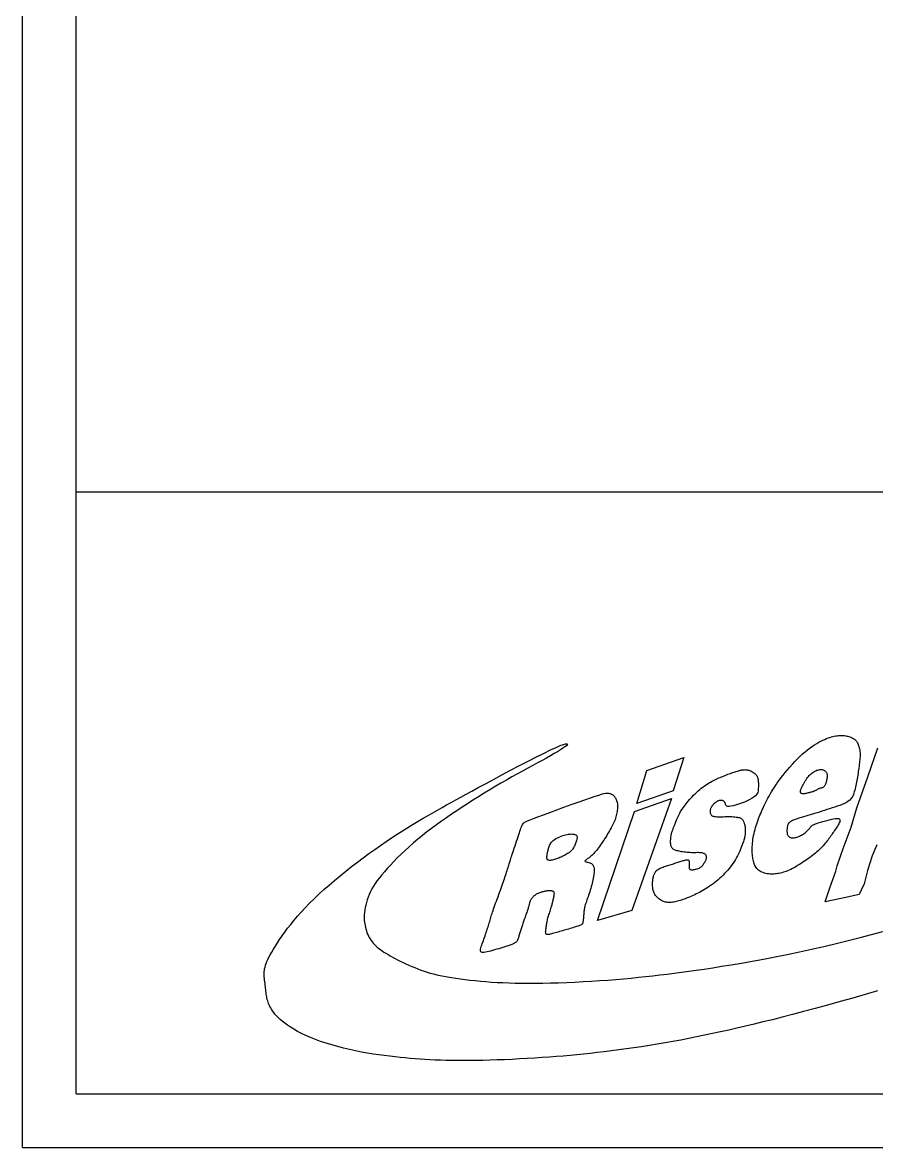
# Model space of a CAD drawing. Extents: x 926 to 1213, y 3 to 207.
# Drawn here: x 925.74 to 945.6, y 3 to 29.16 of the extents above; entities that cross this region are included whole.
import ezdxf

# ---------------------------------------------------------------- set-up
doc = ezdxf.new("R2010")
doc.units = 0
doc.layers.add('圖框層', color=7, linetype='CONTINUOUS')
doc.layers.add('輪廓線層', color=7, linetype='CONTINUOUS')

msp = doc.modelspace()

# ---------------------------------------------------------------- linework, layer by layer
at = {"layer": '圖框層', "color": 7}
for p, q in [((925.742, 3), (925.742, 206.969)), ((926.992, 4.25), (926.992, 205.719)), ((926.992, 18.25), (1211.493, 18.25)), ((926.992, 4.25), (1211.493, 4.25)), ((925.742, 3), (1212.742, 3))]:
    msp.add_line(p, q, dxfattribs=at)
at = {"layer": '輪廓線層', "color": 116}
for points in [[(943.514, 10.367), (943.514, 10.349), (943.515, 10.332), (943.516, 10.316), (943.519, 10.3), (943.522, 10.286), (943.526, 10.273), (943.532, 10.26), (943.539, 10.249), (943.548, 10.239), (943.558, 10.229), (943.569, 10.221), (943.582, 10.214), (943.596, 10.208), (943.611, 10.204), (943.628, 10.201), (943.645, 10.2), (943.663, 10.2), (943.683, 10.202), (943.703, 10.206), (943.723, 10.211), (943.744, 10.217), (943.766, 10.224), (943.787, 10.232), (943.809, 10.242), (943.831, 10.252), (943.853, 10.264), (943.874, 10.276), (943.895, 10.289), (943.915, 10.303), (943.935, 10.317), (943.953, 10.332), (943.971, 10.348), (943.987, 10.364), (944.002, 10.38), (944.017, 10.396), (944.03, 10.411), (944.043, 10.426), (944.054, 10.441), (944.065, 10.454), (944.075, 10.466), (944.085, 10.477), (944.096, 10.486), (944.109, 10.496), (944.124, 10.504), (944.144, 10.514), (944.17, 10.524), (944.202, 10.535), (944.243, 10.549), (944.292, 10.564), (944.348, 10.581), (944.408, 10.598), (944.469, 10.614), (944.53, 10.628), (944.587, 10.64), (944.637, 10.648), (944.679, 10.651), (944.71, 10.649), (944.731, 10.641), (944.744, 10.629), (944.748, 10.614), (944.747, 10.595), (944.74, 10.573), (944.73, 10.55), (944.717, 10.526), (944.703, 10.5), (944.688, 10.475), (944.672, 10.449), (944.655, 10.423), (944.638, 10.396), (944.62, 10.37), (944.602, 10.343), (944.584, 10.316), (944.565, 10.29), (944.547, 10.263), (944.528, 10.237), (944.509, 10.21), (944.489, 10.183), (944.469, 10.156), (944.448, 10.129), (944.426, 10.101), (944.402, 10.073), (944.378, 10.045), (944.353, 10.016), (944.326, 9.987), (944.299, 9.959), (944.27, 9.93), (944.24, 9.902), (944.209, 9.874), (944.177, 9.846), (944.144, 9.819), (944.11, 9.792), (944.075, 9.765), (944.039, 9.738), (944.002, 9.712), (943.963, 9.685), (943.924, 9.659), (943.884, 9.632), (943.843, 9.606), (943.802, 9.58), (943.761, 9.554), (943.72, 9.53), (943.68, 9.507), (943.64, 9.486), (943.602, 9.467), (943.565, 9.45), (943.53, 9.434), (943.496, 9.421), (943.462, 9.409), (943.43, 9.399), (943.398, 9.39), (943.367, 9.382), (943.336, 9.375), (943.305, 9.369), (943.274, 9.364), (943.243, 9.36), (943.212, 9.357), (943.181, 9.355), (943.149, 9.355), (943.118, 9.356), (943.086, 9.36), (943.053, 9.365), (943.021, 9.372), (942.989, 9.381), (942.958, 9.392), (942.928, 9.405), (942.899, 9.419), (942.873, 9.435), (942.85, 9.452), (942.829, 9.47), (942.811, 9.49), (942.795, 9.511), (942.781, 9.534), (942.769, 9.557), (942.759, 9.581), (942.75, 9.607), (942.743, 9.633), (942.736, 9.66), (942.729, 9.688), (942.724, 9.717), (942.719, 9.747), (942.715, 9.778), (942.712, 9.81), (942.709, 9.844), (942.708, 9.879), (942.707, 9.916), (942.707, 9.955), (942.708, 9.995), (942.71, 10.036), (942.713, 10.078), (942.717, 10.121), (942.723, 10.166), (942.73, 10.211), (942.738, 10.256), (942.748, 10.302), (942.759, 10.348), (942.771, 10.394), (942.784, 10.44), (942.798, 10.484), (942.812, 10.528), (942.826, 10.571), (942.841, 10.612), (942.856, 10.652), (942.871, 10.691), (942.886, 10.73), (942.903, 10.77), (942.92, 10.81), (942.938, 10.85), (942.958, 10.893), (942.978, 10.937), (943, 10.982), (943.023, 11.029), (943.047, 11.076), (943.072, 11.124), (943.098, 11.172), (943.124, 11.22), (943.151, 11.267), (943.178, 11.313), (943.206, 11.359), (943.236, 11.405), (943.268, 11.452), (943.302, 11.5), (943.339, 11.551), (943.38, 11.604), (943.424, 11.66), (943.473, 11.719), (943.525, 11.782), (943.581, 11.846), (943.639, 11.91), (943.698, 11.975), (943.759, 12.037), (943.819, 12.097), (943.879, 12.152), (943.938, 12.204), (943.995, 12.25), (944.051, 12.293), (944.105, 12.331), (944.157, 12.365), (944.208, 12.396), (944.257, 12.424), (944.303, 12.449), (944.348, 12.471), (944.391, 12.491), (944.432, 12.508), (944.471, 12.524), (944.509, 12.537), (944.546, 12.548), (944.581, 12.557), (944.615, 12.565), (944.648, 12.571), (944.68, 12.576), (944.712, 12.579), (944.742, 12.581), (944.771, 12.582), (944.8, 12.581), (944.828, 12.58), (944.855, 12.577), (944.881, 12.573), (944.906, 12.568), (944.931, 12.562), (944.954, 12.555), (944.977, 12.548), (944.998, 12.54), (945.018, 12.531), (945.037, 12.522), (945.055, 12.513), (945.071, 12.503), (945.087, 12.492), (945.101, 12.48), (945.115, 12.467), (945.127, 12.452), (945.139, 12.436), (945.15, 12.417), (945.161, 12.397), (945.171, 12.374), (945.18, 12.349), (945.188, 12.323), (945.196, 12.296), (945.202, 12.267), (945.207, 12.238), (945.211, 12.208), (945.213, 12.178), (945.214, 12.147), (945.214, 12.116), (945.213, 12.084), (945.211, 12.05), (945.208, 12.016), (945.204, 11.98), (945.2, 11.943), (945.196, 11.905), (945.191, 11.865), (945.185, 11.824), (945.179, 11.782), (945.173, 11.74), (945.167, 11.698), (945.16, 11.656), (945.154, 11.614), (945.147, 11.574), (945.139, 11.534), (945.132, 11.495), (945.124, 11.457), (945.116, 11.419), (945.107, 11.382), (945.099, 11.346), (945.09, 11.31), (945.08, 11.274), (945.07, 11.24), (945.057, 11.205), (945.042, 11.172), (945.023, 11.14), (945, 11.109), (944.972, 11.08), (944.937, 11.052), (944.897, 11.026), (944.85, 11.001), (944.799, 10.978), (944.743, 10.956), (944.685, 10.935), (944.625, 10.914), (944.564, 10.895), (944.503, 10.875), (944.443, 10.856), (944.384, 10.837), (944.326, 10.819), (944.269, 10.801), (944.213, 10.783), (944.158, 10.766), (944.104, 10.75), (944.051, 10.734), (943.999, 10.718), (943.949, 10.703), (943.901, 10.689), (943.854, 10.676), (943.81, 10.662), (943.769, 10.65), (943.732, 10.637), (943.697, 10.625), (943.667, 10.614), (943.64, 10.602), (943.617, 10.591), (943.597, 10.579), (943.58, 10.566), (943.565, 10.552), (943.553, 10.538), (943.543, 10.522), (943.534, 10.505), (943.528, 10.486), (943.523, 10.467), (943.519, 10.447), (943.516, 10.427), (943.515, 10.406), (943.514, 10.387)], [(940.259, 11.763), (941.119, 12.066), (940.865, 11.294), (940.025, 11.001)], [(941.79, 10.962), (941.78, 10.948), (941.77, 10.935), (941.761, 10.921), (941.753, 10.907), (941.746, 10.893), (941.74, 10.88), (941.735, 10.866), (941.731, 10.852), (941.729, 10.839), (941.727, 10.826), (941.727, 10.813), (941.728, 10.8), (941.729, 10.788), (941.732, 10.776), (941.736, 10.764), (941.741, 10.753), (941.747, 10.742), (941.754, 10.732), (941.763, 10.723), (941.775, 10.715), (941.789, 10.708), (941.807, 10.702), (941.828, 10.697), (941.854, 10.693), (941.884, 10.691), (941.918, 10.69), (941.955, 10.69), (941.994, 10.69), (942.035, 10.691), (942.076, 10.693), (942.118, 10.694), (942.158, 10.694), (942.197, 10.694), (942.234, 10.693), (942.269, 10.691), (942.302, 10.689), (942.333, 10.685), (942.361, 10.681), (942.386, 10.676), (942.409, 10.67), (942.428, 10.663), (942.445, 10.655), (942.459, 10.646), (942.472, 10.636), (942.482, 10.625), (942.491, 10.613), (942.499, 10.599), (942.506, 10.584), (942.512, 10.568), (942.518, 10.551), (942.523, 10.533), (942.528, 10.515), (942.532, 10.495), (942.536, 10.476), (942.539, 10.456), (942.541, 10.437), (942.542, 10.417), (942.543, 10.399), (942.544, 10.38), (942.544, 10.362), (942.544, 10.345), (942.543, 10.329), (942.543, 10.314), (942.542, 10.3), (942.541, 10.287), (942.54, 10.274), (942.539, 10.262), (942.537, 10.248), (942.534, 10.233), (942.53, 10.216), (942.525, 10.196), (942.518, 10.172), (942.51, 10.144), (942.5, 10.113), (942.488, 10.078), (942.475, 10.041), (942.461, 10.001), (942.445, 9.96), (942.427, 9.917), (942.408, 9.874), (942.388, 9.83), (942.366, 9.786), (942.343, 9.743), (942.318, 9.699), (942.292, 9.656), (942.264, 9.613), (942.235, 9.57), (942.204, 9.529), (942.171, 9.488), (942.137, 9.448), (942.102, 9.409), (942.065, 9.37), (942.028, 9.333), (941.99, 9.297), (941.951, 9.262), (941.912, 9.228), (941.873, 9.195), (941.834, 9.163), (941.795, 9.132), (941.755, 9.103), (941.716, 9.075), (941.677, 9.048), (941.637, 9.022), (941.598, 8.998), (941.559, 8.975), (941.52, 8.953), (941.482, 8.933), (941.444, 8.913), (941.406, 8.895), (941.369, 8.878), (941.333, 8.861), (941.297, 8.845), (941.262, 8.831), (941.228, 8.816), (941.194, 8.803), (941.161, 8.79), (941.129, 8.778), (941.097, 8.766), (941.065, 8.755), (941.034, 8.745), (941.003, 8.735), (940.972, 8.726), (940.942, 8.718), (940.912, 8.711), (940.882, 8.705), (940.854, 8.701), (940.825, 8.698), (940.797, 8.696), (940.77, 8.697), (940.744, 8.699), (940.718, 8.702), (940.693, 8.707), (940.669, 8.714), (940.645, 8.722), (940.622, 8.731), (940.6, 8.742), (940.579, 8.754), (940.558, 8.767), (940.539, 8.781), (940.52, 8.796), (940.503, 8.811), (940.487, 8.828), (940.472, 8.845), (940.458, 8.862), (940.446, 8.881), (940.435, 8.899), (940.425, 8.918), (940.417, 8.938), (940.41, 8.959), (940.404, 8.98), (940.399, 9.002), (940.395, 9.025), (940.393, 9.049), (940.391, 9.074), (940.39, 9.099), (940.39, 9.123), (940.39, 9.148), (940.392, 9.173), (940.394, 9.196), (940.396, 9.219), (940.399, 9.241), (940.402, 9.262), (940.406, 9.281), (940.411, 9.3), (940.415, 9.317), (940.421, 9.334), (940.427, 9.351), (940.434, 9.366), (940.441, 9.381), (940.449, 9.395), (940.458, 9.409), (940.468, 9.423), (940.479, 9.435), (940.492, 9.448), (940.507, 9.46), (940.524, 9.471), (940.542, 9.482), (940.563, 9.492), (940.586, 9.503), (940.609, 9.512), (940.634, 9.522), (940.66, 9.531), (940.687, 9.54), (940.714, 9.549), (940.741, 9.558), (940.768, 9.566), (940.796, 9.574), (940.823, 9.583), (940.85, 9.591), (940.877, 9.599), (940.904, 9.608), (940.931, 9.616), (940.957, 9.624), (940.983, 9.633), (941.008, 9.641), (941.033, 9.649), (941.057, 9.657), (941.08, 9.664), (941.102, 9.671), (941.122, 9.677), (941.142, 9.682), (941.16, 9.686), (941.177, 9.689), (941.192, 9.691), (941.205, 9.69), (941.217, 9.688), (941.226, 9.683), (941.234, 9.676), (941.239, 9.666), (941.242, 9.654), (941.244, 9.64), (941.244, 9.625), (941.244, 9.609), (941.243, 9.592), (941.242, 9.576), (941.24, 9.561), (941.239, 9.546), (941.239, 9.533), (941.239, 9.521), (941.239, 9.51), (941.241, 9.5), (941.243, 9.491), (941.245, 9.483), (941.249, 9.477), (941.253, 9.471), (941.259, 9.467), (941.266, 9.463), (941.274, 9.461), (941.284, 9.459), (941.296, 9.459), (941.31, 9.459), (941.326, 9.46), (941.344, 9.463), (941.364, 9.466), (941.385, 9.47), (941.407, 9.476), (941.429, 9.482), (941.451, 9.489), (941.471, 9.497), (941.49, 9.506), (941.506, 9.515), (941.521, 9.526), (941.534, 9.537), (941.546, 9.55), (941.556, 9.562), (941.566, 9.576), (941.575, 9.589), (941.584, 9.604), (941.593, 9.618), (941.602, 9.633), (941.611, 9.648), (941.618, 9.663), (941.626, 9.678), (941.632, 9.693), (941.637, 9.707), (941.641, 9.721), (941.644, 9.735), (941.645, 9.748), (941.644, 9.76), (941.643, 9.772), (941.639, 9.782), (941.635, 9.793), (941.629, 9.802), (941.621, 9.811), (941.613, 9.82), (941.603, 9.827), (941.591, 9.834), (941.577, 9.84), (941.562, 9.845), (941.544, 9.849), (941.525, 9.852), (941.503, 9.854), (941.479, 9.855), (941.452, 9.856), (941.424, 9.856), (941.394, 9.855), (941.363, 9.855), (941.331, 9.855), (941.297, 9.855), (941.264, 9.857), (941.23, 9.859), (941.196, 9.861), (941.162, 9.865), (941.129, 9.869), (941.096, 9.874), (941.065, 9.879), (941.036, 9.884), (941.008, 9.89), (940.981, 9.896), (940.957, 9.902), (940.935, 9.908), (940.915, 9.915), (940.897, 9.923), (940.881, 9.931), (940.866, 9.941), (940.854, 9.951), (940.844, 9.963), (940.835, 9.976), (940.828, 9.991), (940.822, 10.007), (940.817, 10.023), (940.814, 10.042), (940.812, 10.061), (940.81, 10.081), (940.81, 10.103), (940.809, 10.126), (940.81, 10.149), (940.811, 10.173), (940.813, 10.197), (940.816, 10.22), (940.819, 10.244), (940.823, 10.267), (940.828, 10.289), (940.833, 10.31), (940.839, 10.33), (940.845, 10.35), (940.852, 10.369), (940.858, 10.387), (940.865, 10.405), (940.871, 10.422), (940.878, 10.439), (940.884, 10.455), (940.891, 10.472), (940.897, 10.489), (940.905, 10.507), (940.912, 10.526), (940.921, 10.547), (940.93, 10.57), (940.941, 10.596), (940.952, 10.623), (940.965, 10.652), (940.978, 10.683), (940.993, 10.714), (941.008, 10.746), (941.024, 10.778), (941.042, 10.81), (941.06, 10.841), (941.079, 10.871), (941.099, 10.902), (941.121, 10.932), (941.144, 10.962), (941.168, 10.993), (941.194, 11.024), (941.221, 11.056), (941.25, 11.089), (941.28, 11.123), (941.312, 11.157), (941.344, 11.191), (941.378, 11.225), (941.413, 11.258), (941.449, 11.291), (941.485, 11.322), (941.522, 11.352), (941.558, 11.38), (941.595, 11.407), (941.632, 11.432), (941.668, 11.455), (941.704, 11.477), (941.739, 11.498), (941.773, 11.517), (941.806, 11.535), (941.838, 11.551), (941.869, 11.566), (941.9, 11.58), (941.93, 11.593), (941.96, 11.606), (941.99, 11.618), (942.02, 11.63), (942.051, 11.642), (942.081, 11.654), (942.111, 11.666), (942.142, 11.678), (942.172, 11.689), (942.201, 11.7), (942.23, 11.71), (942.258, 11.72), (942.285, 11.729), (942.312, 11.738), (942.337, 11.746), (942.361, 11.753), (942.385, 11.76), (942.407, 11.766), (942.428, 11.771), (942.448, 11.776), (942.467, 11.779), (942.485, 11.782), (942.502, 11.784), (942.518, 11.785), (942.534, 11.786), (942.549, 11.785), (942.564, 11.784), (942.579, 11.782), (942.595, 11.78), (942.61, 11.776), (942.625, 11.772), (942.64, 11.767), (942.655, 11.761), (942.671, 11.755), (942.686, 11.748), (942.701, 11.74), (942.717, 11.731), (942.732, 11.721), (942.747, 11.711), (942.761, 11.7), (942.775, 11.689), (942.788, 11.677), (942.799, 11.665), (942.809, 11.652), (942.818, 11.638), (942.825, 11.624), (942.831, 11.61), (942.836, 11.595), (942.839, 11.578), (942.842, 11.561), (942.845, 11.543), (942.846, 11.523), (942.848, 11.502), (942.849, 11.48), (942.849, 11.457), (942.849, 11.434), (942.849, 11.409), (942.849, 11.384), (942.848, 11.359), (942.846, 11.334), (942.844, 11.309), (942.841, 11.284), (942.834, 11.258), (942.822, 11.232), (942.805, 11.206), (942.781, 11.179), (942.749, 11.151), (942.706, 11.122), (942.653, 11.092), (942.592, 11.063), (942.525, 11.033), (942.456, 11.006), (942.386, 10.982), (942.32, 10.961), (942.26, 10.945), (942.209, 10.935), (942.169, 10.931), (942.138, 10.933), (942.117, 10.939), (942.102, 10.949), (942.092, 10.962), (942.086, 10.976), (942.082, 10.991), (942.078, 11.005), (942.073, 11.018), (942.068, 11.03), (942.061, 11.04), (942.053, 11.048), (942.044, 11.056), (942.034, 11.061), (942.023, 11.066), (942.011, 11.069), (941.998, 11.071), (941.984, 11.072), (941.97, 11.072), (941.956, 11.07), (941.941, 11.067), (941.926, 11.063), (941.91, 11.057), (941.895, 11.05), (941.881, 11.042), (941.866, 11.033), (941.852, 11.023), (941.839, 11.012), (941.826, 11), (941.813, 10.988), (941.802, 10.975)], [(944.272, 11.347), (944.259, 11.342), (944.246, 11.337), (944.234, 11.331), (944.222, 11.324), (944.21, 11.317), (944.198, 11.311), (944.186, 11.304), (944.174, 11.298), (944.163, 11.293), (944.151, 11.287), (944.139, 11.283), (944.126, 11.278), (944.113, 11.274), (944.099, 11.269), (944.083, 11.265), (944.066, 11.26), (944.048, 11.255), (944.028, 11.249), (944.008, 11.244), (943.987, 11.238), (943.966, 11.234), (943.945, 11.23), (943.925, 11.227), (943.906, 11.225), (943.889, 11.225), (943.873, 11.226), (943.859, 11.23), (943.847, 11.235), (943.838, 11.243), (943.832, 11.254), (943.829, 11.268), (943.829, 11.284), (943.832, 11.304), (943.839, 11.327), (943.849, 11.353), (943.86, 11.38), (943.874, 11.408), (943.889, 11.437), (943.905, 11.466), (943.922, 11.495), (943.939, 11.524), (943.957, 11.551), (943.975, 11.577), (943.993, 11.602), (944.012, 11.626), (944.032, 11.648), (944.052, 11.67), (944.073, 11.689), (944.095, 11.707), (944.117, 11.723), (944.14, 11.738), (944.163, 11.751), (944.186, 11.762), (944.209, 11.771), (944.232, 11.778), (944.254, 11.783), (944.276, 11.787), (944.296, 11.788), (944.316, 11.788), (944.335, 11.786), (944.352, 11.782), (944.368, 11.777), (944.383, 11.77), (944.396, 11.762), (944.408, 11.753), (944.418, 11.742), (944.427, 11.731), (944.434, 11.718), (944.44, 11.704), (944.444, 11.689), (944.447, 11.674), (944.449, 11.657), (944.449, 11.639), (944.448, 11.621), (944.447, 11.602), (944.444, 11.583), (944.441, 11.564), (944.437, 11.544), (944.432, 11.525), (944.427, 11.506), (944.422, 11.487), (944.417, 11.469), (944.411, 11.452), (944.404, 11.436), (944.397, 11.421), (944.389, 11.408), (944.381, 11.396), (944.371, 11.386), (944.361, 11.378), (944.349, 11.372), (944.337, 11.366), (944.325, 11.362), (944.312, 11.359), (944.299, 11.355), (944.285, 11.352)], [(938.986, 9.589), (939, 9.575), (939.011, 9.557), (939.019, 9.537), (939.025, 9.515), (939.029, 9.49), (939.03, 9.464), (939.03, 9.435), (939.029, 9.404), (939.026, 9.372), (939.022, 9.338), (939.017, 9.302), (939.01, 9.265), (939.003, 9.227), (938.995, 9.188), (938.986, 9.148), (938.975, 9.108), (938.964, 9.067), (938.953, 9.026), (938.94, 8.986), (938.928, 8.945), (938.915, 8.906), (938.902, 8.867), (938.889, 8.83), (938.877, 8.794), (938.865, 8.76), (938.854, 8.728), (938.843, 8.697), (938.833, 8.668), (938.824, 8.64), (938.817, 8.612), (938.81, 8.586), (938.804, 8.56), (938.799, 8.535), (938.796, 8.51), (938.793, 8.487), (938.791, 8.463), (938.789, 8.441), (938.788, 8.419), (938.787, 8.398), (938.786, 8.377), (938.784, 8.358), (938.783, 8.339), (938.781, 8.322), (938.779, 8.305), (938.777, 8.29), (938.775, 8.275), (938.773, 8.262), (938.771, 8.25), (938.77, 8.239), (938.768, 8.229), (938.766, 8.22), (938.762, 8.212), (938.757, 8.204), (938.75, 8.196), (938.74, 8.189), (938.728, 8.181), (938.712, 8.173), (938.694, 8.165), (938.673, 8.156), (938.649, 8.147), (938.623, 8.138), (938.595, 8.129), (938.566, 8.12), (938.535, 8.11), (938.503, 8.1), (938.471, 8.09), (938.437, 8.08), (938.403, 8.07), (938.368, 8.06), (938.333, 8.05), (938.298, 8.039), (938.262, 8.029), (938.227, 8.019), (938.192, 8.009), (938.158, 7.999), (938.125, 7.99), (938.094, 7.981), (938.064, 7.973), (938.037, 7.966), (938.012, 7.96), (937.99, 7.955), (937.971, 7.952), (937.954, 7.95), (937.94, 7.95), (937.928, 7.952), (937.919, 7.958), (937.912, 7.966), (937.907, 7.977), (937.905, 7.992), (937.904, 8.01), (937.905, 8.031), (937.907, 8.053), (937.91, 8.078), (937.913, 8.103), (937.918, 8.129), (937.922, 8.156), (937.926, 8.182), (937.931, 8.208), (937.935, 8.233), (937.94, 8.259), (937.946, 8.285), (937.951, 8.311), (937.958, 8.337), (937.965, 8.363), (937.973, 8.39), (937.981, 8.417), (937.991, 8.444), (938, 8.471), (938.009, 8.499), (938.019, 8.526), (938.028, 8.554), (938.036, 8.582), (938.044, 8.61), (938.052, 8.638), (938.058, 8.665), (938.065, 8.692), (938.071, 8.718), (938.076, 8.743), (938.081, 8.768), (938.086, 8.79), (938.091, 8.812), (938.095, 8.832), (938.099, 8.85), (938.103, 8.867), (938.105, 8.882), (938.106, 8.896), (938.107, 8.909), (938.105, 8.919), (938.103, 8.929), (938.099, 8.937), (938.094, 8.944), (938.088, 8.949), (938.08, 8.954), (938.072, 8.958), (938.063, 8.961), (938.054, 8.964), (938.044, 8.966), (938.033, 8.968), (938.022, 8.969), (938.01, 8.97), (937.997, 8.97), (937.984, 8.97), (937.971, 8.969), (937.956, 8.968), (937.942, 8.966), (937.926, 8.964), (937.91, 8.961), (937.894, 8.958), (937.877, 8.954), (937.859, 8.95), (937.841, 8.945), (937.822, 8.94), (937.802, 8.935), (937.782, 8.929), (937.762, 8.922), (937.742, 8.914), (937.722, 8.906), (937.703, 8.897), (937.684, 8.887), (937.666, 8.876), (937.649, 8.863), (937.633, 8.85), (937.618, 8.836), (937.604, 8.821), (937.591, 8.806), (937.58, 8.791), (937.57, 8.777), (937.561, 8.762), (937.553, 8.748), (937.546, 8.735), (937.541, 8.722), (937.536, 8.709), (937.532, 8.696), (937.528, 8.683), (937.525, 8.67), (937.521, 8.656), (937.518, 8.642), (937.514, 8.627), (937.51, 8.611), (937.505, 8.595), (937.5, 8.577), (937.494, 8.558), (937.488, 8.537), (937.481, 8.515), (937.473, 8.492), (937.464, 8.466), (937.455, 8.44), (937.446, 8.413), (937.436, 8.386), (937.426, 8.359), (937.417, 8.331), (937.407, 8.305), (937.398, 8.279), (937.389, 8.254), (937.381, 8.229), (937.373, 8.205), (937.365, 8.181), (937.357, 8.158), (937.349, 8.134), (937.341, 8.11), (937.333, 8.086), (937.326, 8.062), (937.318, 8.038), (937.31, 8.014), (937.303, 7.99), (937.296, 7.966), (937.29, 7.944), (937.284, 7.922), (937.278, 7.9), (937.273, 7.88), (937.267, 7.86), (937.26, 7.842), (937.253, 7.824), (937.244, 7.808), (937.232, 7.792), (937.219, 7.777), (937.202, 7.764), (937.183, 7.751), (937.16, 7.739), (937.134, 7.727), (937.105, 7.716), (937.073, 7.704), (937.037, 7.692), (936.998, 7.679), (936.956, 7.666), (936.91, 7.652), (936.863, 7.638), (936.814, 7.623), (936.766, 7.609), (936.717, 7.595), (936.67, 7.582), (936.625, 7.569), (936.583, 7.558), (936.544, 7.548), (936.508, 7.541), (936.477, 7.536), (936.45, 7.534), (936.427, 7.535), (936.41, 7.541), (936.397, 7.552), (936.391, 7.568), (936.389, 7.588), (936.392, 7.612), (936.398, 7.64), (936.407, 7.671), (936.418, 7.704), (936.431, 7.738), (936.444, 7.774), (936.457, 7.81), (936.47, 7.847), (936.483, 7.883), (936.495, 7.92), (936.508, 7.957), (936.52, 7.993), (936.531, 8.028), (936.543, 8.063), (936.553, 8.097), (936.564, 8.13), (936.574, 8.163), (936.584, 8.195), (936.594, 8.226), (936.603, 8.257), (936.612, 8.287), (936.621, 8.317), (936.63, 8.347), (936.639, 8.378), (936.649, 8.409), (936.659, 8.441), (936.67, 8.475), (936.681, 8.511), (936.694, 8.549), (936.708, 8.59), (936.724, 8.633), (936.741, 8.68), (936.76, 8.728), (936.778, 8.778), (936.798, 8.829), (936.817, 8.88), (936.835, 8.931), (936.854, 8.98), (936.871, 9.028), (936.887, 9.075), (936.903, 9.12), (936.918, 9.164), (936.932, 9.207), (936.946, 9.248), (936.959, 9.288), (936.972, 9.328), (936.985, 9.366), (936.997, 9.404), (937.009, 9.44), (937.021, 9.475), (937.032, 9.508), (937.042, 9.539), (937.051, 9.569), (937.059, 9.596), (937.067, 9.621), (937.074, 9.645), (937.081, 9.669), (937.088, 9.693), (937.096, 9.719), (937.105, 9.748), (937.115, 9.781), (937.127, 9.819), (937.141, 9.862), (937.157, 9.91), (937.174, 9.962), (937.193, 10.016), (937.211, 10.071), (937.23, 10.125), (937.247, 10.179), (937.264, 10.229), (937.28, 10.276), (937.294, 10.319), (937.307, 10.359), (937.319, 10.394), (937.33, 10.427), (937.341, 10.455), (937.351, 10.48), (937.361, 10.502), (937.372, 10.521), (937.386, 10.538), (937.407, 10.554), (937.438, 10.572), (937.481, 10.593), (937.542, 10.619), (937.622, 10.65), (937.725, 10.69), (937.853, 10.738), (938.001, 10.792), (938.162, 10.851), (938.33, 10.913), (938.499, 10.974), (938.662, 11.032), (938.812, 11.085), (938.944, 11.131), (939.052, 11.167), (939.138, 11.195), (939.204, 11.215), (939.255, 11.229), (939.293, 11.237), (939.321, 11.241), (939.342, 11.242), (939.36, 11.241), (939.376, 11.239), (939.392, 11.235), (939.407, 11.231), (939.422, 11.225), (939.436, 11.219), (939.45, 11.211), (939.464, 11.201), (939.477, 11.19), (939.49, 11.177), (939.503, 11.162), (939.515, 11.146), (939.526, 11.129), (939.536, 11.11), (939.546, 11.091), (939.554, 11.07), (939.561, 11.049), (939.567, 11.026), (939.571, 11.003), (939.574, 10.979), (939.576, 10.955), (939.576, 10.929), (939.575, 10.902), (939.573, 10.875), (939.57, 10.846), (939.566, 10.816), (939.56, 10.785), (939.554, 10.753), (939.546, 10.721), (939.538, 10.688), (939.528, 10.656), (939.517, 10.623), (939.505, 10.59), (939.491, 10.558), (939.476, 10.526), (939.461, 10.494), (939.444, 10.462), (939.426, 10.43), (939.407, 10.397), (939.387, 10.363), (939.366, 10.328), (939.345, 10.292), (939.323, 10.256), (939.3, 10.219), (939.276, 10.181), (939.253, 10.144), (939.229, 10.107), (939.205, 10.071), (939.181, 10.036), (939.158, 10.003), (939.134, 9.97), (939.111, 9.94), (939.088, 9.91), (939.066, 9.883), (939.043, 9.857), (939.021, 9.833), (938.999, 9.81), (938.977, 9.79), (938.955, 9.771), (938.935, 9.754), (938.915, 9.739), (938.896, 9.725), (938.879, 9.712), (938.863, 9.701), (938.849, 9.691), (938.837, 9.683), (938.828, 9.675), (938.821, 9.668), (938.817, 9.662), (938.816, 9.657), (938.819, 9.652), (938.825, 9.648), (938.835, 9.644), (938.849, 9.64), (938.866, 9.636), (938.886, 9.632), (938.907, 9.626), (938.928, 9.62), (938.949, 9.612), (938.969, 9.602)], [(939.966, 10.816), (940.826, 11.119), (939.907, 8.511), (939.106, 8.276)], [(938.341, 9.792), (938.316, 9.779), (938.29, 9.766), (938.263, 9.754), (938.237, 9.742), (938.21, 9.731), (938.183, 9.72), (938.156, 9.711), (938.13, 9.702), (938.104, 9.694), (938.079, 9.687), (938.055, 9.682), (938.032, 9.678), (938.011, 9.676), (937.992, 9.676), (937.976, 9.678), (937.962, 9.682), (937.951, 9.689), (937.943, 9.698), (937.938, 9.709), (937.934, 9.722), (937.933, 9.737), (937.933, 9.753), (937.934, 9.77), (937.936, 9.787), (937.938, 9.806), (937.942, 9.825), (937.945, 9.845), (937.95, 9.865), (937.955, 9.886), (937.96, 9.907), (937.966, 9.929), (937.972, 9.952), (937.979, 9.975), (937.987, 9.998), (937.996, 10.021), (938.007, 10.045), (938.02, 10.068), (938.036, 10.091), (938.055, 10.113), (938.077, 10.135), (938.103, 10.156), (938.132, 10.175), (938.163, 10.194), (938.196, 10.211), (938.231, 10.226), (938.266, 10.24), (938.301, 10.253), (938.335, 10.263), (938.368, 10.272), (938.399, 10.279), (938.429, 10.284), (938.457, 10.287), (938.483, 10.289), (938.507, 10.29), (938.53, 10.289), (938.55, 10.287), (938.568, 10.284), (938.584, 10.28), (938.598, 10.274), (938.609, 10.267), (938.619, 10.259), (938.626, 10.249), (938.631, 10.238), (938.634, 10.224), (938.635, 10.209), (938.634, 10.193), (938.631, 10.175), (938.626, 10.155), (938.62, 10.135), (938.614, 10.114), (938.606, 10.093), (938.598, 10.072), (938.59, 10.05), (938.581, 10.029), (938.572, 10.008), (938.562, 9.988), (938.551, 9.968), (938.539, 9.948), (938.525, 9.929), (938.51, 9.911), (938.493, 9.894), (938.475, 9.878), (938.456, 9.862), (938.435, 9.847), (938.413, 9.833), (938.39, 9.819), (938.366, 9.805)]]:
    msp.add_lwpolyline(points, close=True, dxfattribs=at)
at = {"layer": '輪廓線層', "color": 1}
msp.add_lwpolyline([(945.619, 6.642), (945.334, 6.559), (945.042, 6.475), (944.748, 6.392), (944.457, 6.312), (944.173, 6.234), (943.901, 6.161), (943.644, 6.093), (943.402, 6.03), (943.174, 5.972), (942.956, 5.919), (942.748, 5.868), (942.547, 5.82), (942.352, 5.775), (942.161, 5.732), (941.972, 5.69), (941.784, 5.649), (941.598, 5.609), (941.414, 5.571), (941.23, 5.534), (941.047, 5.499), (940.864, 5.465), (940.681, 5.432), (940.499, 5.401), (940.317, 5.372), (940.135, 5.344), (939.956, 5.317), (939.778, 5.292), (939.604, 5.269), (939.433, 5.246), (939.266, 5.226), (939.103, 5.206), (938.943, 5.188), (938.786, 5.171), (938.63, 5.155), (938.473, 5.14), (938.315, 5.126), (938.155, 5.113), (937.991, 5.1), (937.822, 5.089), (937.649, 5.078), (937.474, 5.067), (937.298, 5.058), (937.122, 5.049), (936.948, 5.042), (936.777, 5.035), (936.609, 5.03), (936.447, 5.026), (936.291, 5.023), (936.139, 5.021), (935.993, 5.02), (935.852, 5.02), (935.715, 5.022), (935.583, 5.025), (935.457, 5.028), (935.334, 5.033), (935.215, 5.039), (935.099, 5.046), (934.984, 5.054), (934.87, 5.063), (934.756, 5.073), (934.641, 5.083), (934.523, 5.095), (934.402, 5.108), (934.279, 5.122), (934.152, 5.137), (934.023, 5.154), (933.892, 5.174), (933.758, 5.195), (933.623, 5.219), (933.485, 5.246), (933.347, 5.277), (933.208, 5.31), (933.07, 5.346), (932.934, 5.384), (932.801, 5.425), (932.673, 5.467), (932.55, 5.512), (932.434, 5.557), (932.327, 5.604), (932.227, 5.652), (932.135, 5.7), (932.05, 5.749), (931.972, 5.797), (931.902, 5.845), (931.838, 5.891), (931.781, 5.937), (931.731, 5.98), (931.686, 6.023), (931.646, 6.063), (931.612, 6.103), (931.582, 6.141), (931.556, 6.177), (931.533, 6.213), (931.512, 6.248), (931.495, 6.281), (931.479, 6.314), (931.465, 6.347), (931.453, 6.379), (931.443, 6.41), (931.434, 6.442), (931.426, 6.473), (931.419, 6.505), (931.414, 6.537), (931.409, 6.569), (931.404, 6.602), (931.4, 6.635), (931.397, 6.669), (931.393, 6.704), (931.389, 6.739), (931.385, 6.776), (931.38, 6.813), (931.375, 6.852), (931.371, 6.89), (931.367, 6.929), (931.363, 6.968), (931.361, 7.007), (931.361, 7.046), (931.362, 7.084), (931.365, 7.121), (931.371, 7.158), (931.38, 7.196), (931.391, 7.236), (931.406, 7.277), (931.424, 7.322), (931.446, 7.37), (931.472, 7.423), (931.503, 7.482), (931.537, 7.545), (931.576, 7.613), (931.62, 7.685), (931.667, 7.761), (931.72, 7.84), (931.777, 7.923), (931.839, 8.009), (931.905, 8.098), (931.977, 8.189), (932.054, 8.283), (932.136, 8.378), (932.223, 8.476), (932.317, 8.576), (932.416, 8.679), (932.521, 8.783), (932.633, 8.888), (932.751, 8.996), (932.873, 9.103), (932.999, 9.212), (933.129, 9.319), (933.261, 9.426), (933.394, 9.532), (933.528, 9.636), (933.663, 9.737), (933.797, 9.836), (933.93, 9.932), (934.063, 10.025), (934.194, 10.115), (934.324, 10.202), (934.452, 10.286), (934.577, 10.367), (934.701, 10.444), (934.822, 10.517), (934.94, 10.588), (935.057, 10.656), (935.17, 10.722), (935.282, 10.785), (935.391, 10.847), (935.498, 10.907), (935.603, 10.966), (935.708, 11.025), (935.817, 11.085), (935.932, 11.148), (936.055, 11.216), (936.19, 11.289), (936.338, 11.37), (936.504, 11.46), (936.688, 11.559), (936.885, 11.664), (937.09, 11.773), (937.297, 11.882), (937.499, 11.987), (937.691, 12.085), (937.866, 12.173), (938.019, 12.246), (938.145, 12.303), (938.243, 12.345), (938.318, 12.371), (938.369, 12.385), (938.4, 12.388), (938.411, 12.381), (938.406, 12.365), (938.385, 12.343), (938.351, 12.315), (938.304, 12.283), (938.247, 12.245), (938.178, 12.204), (938.101, 12.158), (938.015, 12.109), (937.921, 12.056), (937.821, 12.001), (937.715, 11.943), (937.604, 11.882), (937.488, 11.819), (937.369, 11.754), (937.246, 11.686), (937.121, 11.616), (936.993, 11.544), (936.864, 11.47), (936.734, 11.394), (936.604, 11.316), (936.474, 11.237), (936.344, 11.157), (936.214, 11.076), (936.087, 10.994), (935.96, 10.912), (935.836, 10.83), (935.715, 10.749), (935.596, 10.667), (935.48, 10.585), (935.366, 10.503), (935.254, 10.421), (935.145, 10.338), (935.038, 10.253), (934.934, 10.168), (934.832, 10.081), (934.733, 9.994), (934.637, 9.906), (934.544, 9.819), (934.456, 9.733), (934.373, 9.649), (934.295, 9.568), (934.222, 9.489), (934.155, 9.414), (934.094, 9.342), (934.039, 9.273), (933.989, 9.205), (933.944, 9.14), (933.903, 9.076), (933.867, 9.012), (933.834, 8.949), (933.805, 8.885), (933.78, 8.822), (933.758, 8.759), (933.74, 8.697), (933.724, 8.637), (933.711, 8.578), (933.701, 8.522), (933.694, 8.468), (933.689, 8.418), (933.687, 8.37), (933.686, 8.325), (933.688, 8.282), (933.692, 8.24), (933.697, 8.2), (933.705, 8.16), (933.714, 8.12), (933.725, 8.081), (933.737, 8.041), (933.751, 8.002), (933.766, 7.963), (933.783, 7.925), (933.802, 7.887), (933.823, 7.851), (933.845, 7.817), (933.869, 7.783), (933.896, 7.751), (933.924, 7.72), (933.954, 7.69), (933.987, 7.66), (934.023, 7.631), (934.061, 7.603), (934.101, 7.574), (934.145, 7.545), (934.191, 7.516), (934.24, 7.487), (934.292, 7.458), (934.347, 7.428), (934.404, 7.398), (934.463, 7.367), (934.525, 7.336), (934.589, 7.305), (934.655, 7.274), (934.723, 7.242), (934.792, 7.212), (934.862, 7.182), (934.933, 7.153), (935.005, 7.126), (935.077, 7.1), (935.149, 7.077), (935.222, 7.056), (935.297, 7.036), (935.373, 7.017), (935.453, 7), (935.536, 6.983), (935.624, 6.968), (935.717, 6.952), (935.816, 6.937), (935.921, 6.922), (936.03, 6.908), (936.145, 6.894), (936.263, 6.881), (936.386, 6.869), (936.513, 6.858), (936.643, 6.848), (936.776, 6.84), (936.912, 6.833), (937.053, 6.827), (937.198, 6.823), (937.349, 6.82), (937.506, 6.819), (937.669, 6.82), (937.84, 6.822), (938.019, 6.826), (938.203, 6.831), (938.393, 6.838), (938.585, 6.847), (938.779, 6.857), (938.972, 6.868), (939.164, 6.88), (939.352, 6.894), (939.535, 6.908), (939.714, 6.924), (939.889, 6.94), (940.06, 6.958), (940.229, 6.976), (940.396, 6.995), (940.562, 7.014), (940.727, 7.034), (940.892, 7.054), (941.059, 7.076), (941.23, 7.099), (941.407, 7.123), (941.593, 7.15), (941.788, 7.18), (941.996, 7.213), (942.217, 7.25), (942.455, 7.29), (942.706, 7.335), (942.968, 7.383), (943.24, 7.435), (943.519, 7.49), (943.803, 7.548), (944.088, 7.61), (944.374, 7.675), (944.657, 7.742), (944.937, 7.811), (945.212, 7.882), (945.482, 7.954), (945.746, 8.025)], dxfattribs=at)
at = {"layer": '輪廓線層', "color": 116}
msp.add_lwpolyline([(945.603, 10.041), (945.498, 9.785), (945.385, 9.44), (945.306, 9.128), (945.238, 8.982), (945.193, 8.885), (944.881, 8.817), (944.399, 8.712), (944.508, 9.039), (944.648, 9.426), (944.678, 9.553), (944.817, 9.954), (945.005, 10.45), (945.14, 10.897), (945.397, 11.618), (945.626, 12.29)], dxfattribs=at)

doc.saveas('drawing.dxf')
